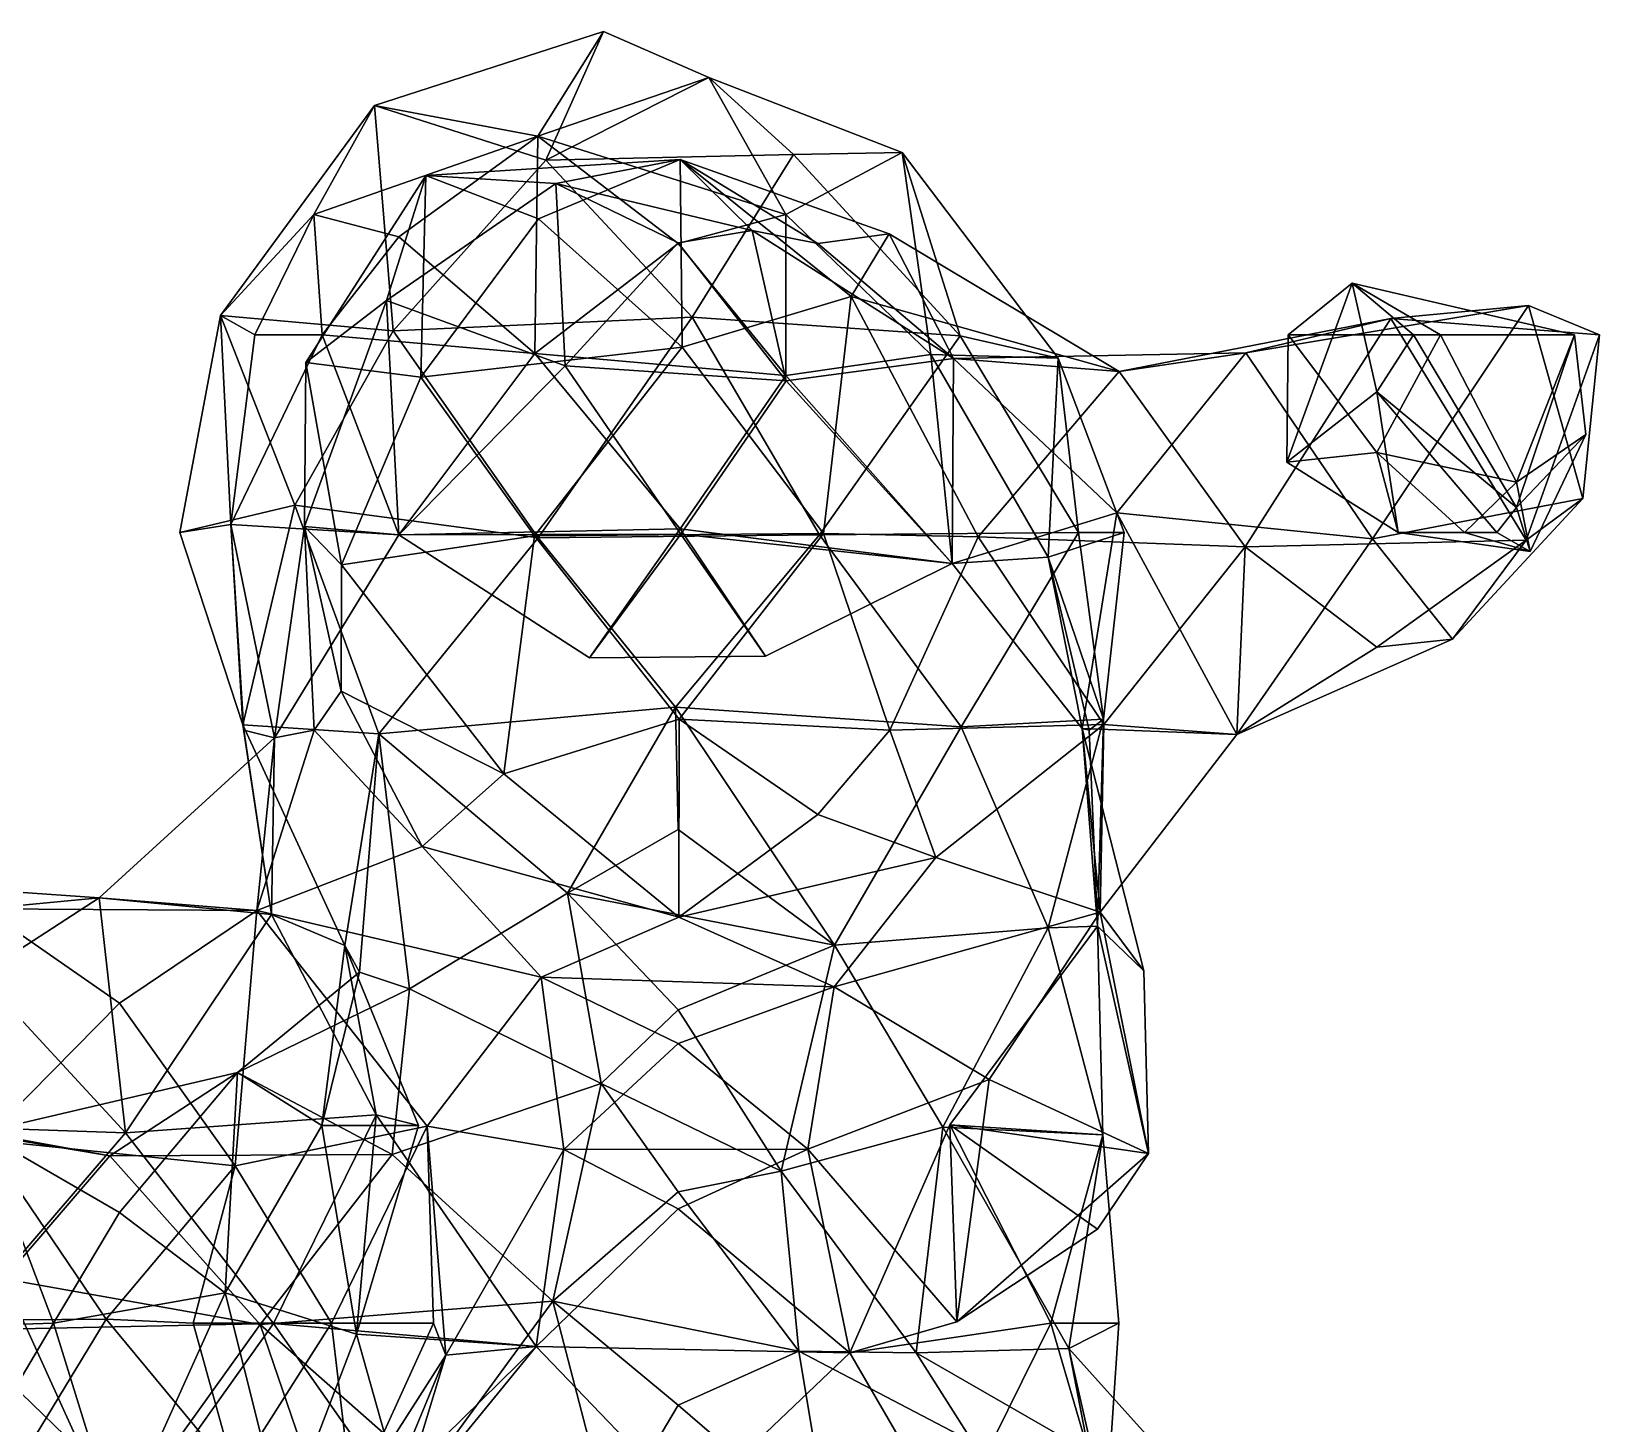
# Model space of a CAD drawing. Extents: x 290034 to 295698, y 4553723 to 4561693.
# Drawn here: x 295468.7 to 295610.2, y 4559040.4 to 4559165.9 of the extents above; entities that cross this region are included whole.
import ezdxf

# ---------------------------------------------------------------- set-up
doc = ezdxf.new("R2010")
doc.units = 0
doc.layers.add('Au_ppm_Pref_-_0_2', color=7, linetype='CONTINUOUS')

msp = doc.modelspace()

# ---------------------------------------------------------------- linework, layer by layer
at = {"layer": 'Au_ppm_Pref_-_0_2'}
for points in [[(295515.15, 4559154.3, 1941.05), (295499.68, 4559159.23, 1936.12), (295520.34, 4559165.9, 1936.22)], [(295520.34, 4559165.9, 1936.22), (295499.68, 4559159.23, 1936.12), (295514.43, 4559156.45, 1930.25)], [(295529.83, 4559161.75, 1935.63), (295520.34, 4559165.9, 1936.22), (295514.43, 4559156.45, 1930.25)], [(295515.15, 4559154.3, 1941.05), (295520.34, 4559165.9, 1936.22), (295529.83, 4559161.75, 1935.63)], [(295529.83, 4559161.75, 1935.63), (295514.43, 4559156.45, 1930.25), (295536.79, 4559149.39, 1931.25)], [(295515.15, 4559154.3, 1941.05), (295529.83, 4559161.75, 1935.63), (295537.46, 4559154.79, 1940.58)], [(295547.28, 4559154.98, 1936.22), (295537.46, 4559154.79, 1940.58), (295529.83, 4559161.75, 1935.63)], [(295547.28, 4559154.98, 1936.22), (295529.83, 4559161.75, 1935.63), (295536.79, 4559149.39, 1931.25)], [(295501.38, 4559138.9, 1942.41), (295485.79, 4559140.3, 1936.08), (295499.68, 4559159.23, 1936.12)], [(295494.22, 4559149.39, 1930.28), (295499.68, 4559159.23, 1936.12), (295485.79, 4559140.3, 1936.08)], [(295514.43, 4559156.45, 1930.25), (295499.68, 4559159.23, 1936.12), (295494.22, 4559149.39, 1930.28)], [(295515.15, 4559154.3, 1941.05), (295501.38, 4559138.9, 1942.41), (295499.68, 4559159.23, 1936.12)], [(295501.88, 4559147.38, 1927.34), (295514.43, 4559156.45, 1930.25), (295494.22, 4559149.39, 1930.28)], [(295514.14, 4559136.86, 1926.6), (295514.43, 4559156.45, 1930.25), (295501.88, 4559147.38, 1927.34)], [(295514.14, 4559136.86, 1926.6), (295527.08, 4559146.77, 1927.54), (295514.43, 4559156.45, 1930.25)], [(295527.08, 4559146.77, 1927.54), (295536.79, 4559149.39, 1931.25), (295514.43, 4559156.45, 1930.25)], [(295515.15, 4559154.3, 1941.05), (295528.33, 4559140.15, 1943.26), (295501.38, 4559138.9, 1942.41)], [(295516.04, 4559152.2, 1917.75), (295504.33, 4559152.91, 1912.46), (295527.26, 4559154.35, 1912.68)], [(295527.26, 4559154.35, 1912.68), (295504.33, 4559152.91, 1912.46), (295514.48, 4559149.01, 1908.98)], [(295527.26, 4559154.35, 1912.68), (295514.48, 4559149.01, 1908.98), (295527.44, 4559137.44, 1908.08)], [(295537.46, 4559154.79, 1940.58), (295528.33, 4559140.15, 1943.26), (295515.15, 4559154.3, 1941.05)], [(295533.73, 4559147.95, 1918.4), (295516.04, 4559152.2, 1917.75), (295527.26, 4559154.35, 1912.68)], [(295539.68, 4559146.79, 1915.21), (295533.73, 4559147.95, 1918.4), (295527.26, 4559154.35, 1912.68)], [(295527.26, 4559154.35, 1912.68), (295546.1, 4559147.64, 1912.46), (295539.68, 4559146.79, 1915.21)], [(295527.26, 4559154.35, 1912.68), (295527.44, 4559137.44, 1908.08), (295542.68, 4559142, 1909.9)], [(295527.26, 4559154.35, 1912.68), (295542.68, 4559142, 1909.9), (295546.1, 4559147.64, 1912.46)], [(295528.33, 4559140.15, 1943.26), (295537.46, 4559154.79, 1940.58), (295552.51, 4559138.45, 1942.15)], [(295547.28, 4559154.98, 1936.22), (295536.79, 4559149.39, 1931.25), (295549.84, 4559136.78, 1930.79)], [(295547.28, 4559154.98, 1936.22), (295552.51, 4559138.45, 1942.15), (295537.46, 4559154.79, 1940.58)], [(295547.28, 4559154.98, 1936.22), (295561.33, 4559136.43, 1936.22), (295552.51, 4559138.45, 1942.15)], [(295547.28, 4559154.98, 1936.22), (295549.84, 4559136.78, 1930.79), (295561.33, 4559136.43, 1936.22)], [(295504.33, 4559152.91, 1912.46), (295500.78, 4559141.64, 1918.33), (295493.49, 4559136.05, 1912.46)], [(295504.33, 4559152.91, 1912.46), (295493.49, 4559136.05, 1912.46), (295503.86, 4559134.74, 1908.73)], [(295516.04, 4559152.2, 1917.75), (295500.78, 4559141.64, 1918.33), (295504.33, 4559152.91, 1912.46)], [(295504.33, 4559152.91, 1912.46), (295503.86, 4559134.74, 1908.73), (295514.48, 4559149.01, 1908.98)], [(295516.04, 4559152.2, 1917.75), (295516.89, 4559135.76, 1922.28), (295500.78, 4559141.64, 1918.33)], [(295516.04, 4559152.2, 1917.75), (295527.08, 4559146.84, 1921.16), (295516.89, 4559135.76, 1922.28)], [(295516.04, 4559152.2, 1917.75), (295533.73, 4559147.95, 1918.4), (295527.08, 4559146.84, 1921.16)], [(295488.91, 4559138.55, 1930.28), (295494.22, 4559149.39, 1930.28), (295485.79, 4559140.3, 1936.08)], [(295494.22, 4559149.39, 1930.28), (295488.91, 4559138.55, 1930.28), (295494.97, 4559138.55, 1927.02)], [(295494.22, 4559149.39, 1930.28), (295494.97, 4559138.55, 1927.02), (295501.88, 4559147.38, 1927.34)], [(295514.48, 4559149.01, 1908.98), (295503.86, 4559134.74, 1908.73), (295527.44, 4559137.44, 1908.08)], [(295536.78, 4559134.87, 1926.94), (295536.79, 4559149.39, 1931.25), (295527.08, 4559146.77, 1927.54)], [(295536.78, 4559134.87, 1926.94), (295549.84, 4559136.78, 1930.79), (295536.79, 4559149.39, 1931.25)], [(295514.14, 4559136.86, 1926.6), (295501.88, 4559147.38, 1927.34), (295494.97, 4559138.55, 1927.02)], [(295533.73, 4559147.95, 1918.4), (295536.81, 4559134.41, 1921.6), (295527.08, 4559146.84, 1921.16)], [(295533.73, 4559147.95, 1918.4), (295551.9, 4559136.4, 1918.04), (295536.81, 4559134.41, 1921.6)], [(295551.9, 4559136.4, 1918.04), (295533.73, 4559147.95, 1918.4), (295539.68, 4559146.79, 1915.21)], [(295546.1, 4559147.64, 1912.46), (295551.9, 4559136.4, 1918.04), (295539.68, 4559146.79, 1915.21)], [(295566.83, 4559135.23, 1912.85), (295546.1, 4559147.64, 1912.46), (295542.68, 4559142, 1909.9)], [(295546.1, 4559147.64, 1912.46), (295566.83, 4559135.23, 1912.85), (295551.9, 4559136.4, 1918.04)], [(295536.78, 4559134.87, 1926.94), (295527.08, 4559146.77, 1927.54), (295514.14, 4559136.86, 1926.6)], [(295536.81, 4559134.41, 1921.6), (295516.89, 4559135.76, 1922.28), (295527.08, 4559146.84, 1921.16)], [(295587.86, 4559143.19, 1948.29), (295581.96, 4559127.08, 1948.1), (295582.09, 4559138.55, 1944.34)], [(295581.96, 4559127.08, 1948.1), (295587.86, 4559143.19, 1948.29), (295590.08, 4559133.4, 1949.82)], [(295587.86, 4559143.19, 1948.29), (295582.09, 4559138.55, 1944.34), (295595.81, 4559138.55, 1945.4)], [(295593.38, 4559138.55, 1949.66), (295590.08, 4559133.4, 1949.82), (295587.86, 4559143.19, 1948.29)], [(295593.38, 4559138.55, 1949.66), (295587.86, 4559143.19, 1948.29), (295607.89, 4559138.55, 1948.1)], [(295607.89, 4559138.55, 1948.1), (295587.86, 4559143.19, 1948.29), (295595.81, 4559138.55, 1945.4)], [(295501.89, 4559120.52, 1924.39), (295493.39, 4559121.26, 1918.07), (295500.78, 4559141.64, 1918.33)], [(295493.49, 4559136.05, 1912.46), (295500.78, 4559141.64, 1918.33), (295493.39, 4559121.26, 1918.07)], [(295500.78, 4559141.64, 1918.33), (295516.89, 4559135.76, 1922.28), (295501.89, 4559120.52, 1924.39)], [(295540.18, 4559120.62, 1907.92), (295542.68, 4559142, 1909.9), (295527.44, 4559137.44, 1908.08)], [(295540.18, 4559120.62, 1907.92), (295554.13, 4559120.33, 1909.76), (295542.68, 4559142, 1909.9)], [(295566.83, 4559135.23, 1912.85), (295542.68, 4559142, 1909.9), (295554.13, 4559120.33, 1909.76)], [(295492.49, 4559123.19, 1941.08), (295482.13, 4559120.74, 1936.22), (295485.79, 4559140.3, 1936.08)], [(295482.13, 4559120.74, 1936.22), (295486.73, 4559121.44, 1930.15), (295485.79, 4559140.3, 1936.08)], [(295485.79, 4559140.3, 1936.08), (295501.38, 4559138.9, 1942.41), (295492.49, 4559123.19, 1941.08)], [(295488.91, 4559138.55, 1930.28), (295485.79, 4559140.3, 1936.08), (295486.73, 4559121.44, 1930.15)], [(295528.33, 4559140.15, 1943.26), (295514.45, 4559120.24, 1944.34), (295501.38, 4559138.9, 1942.41)], [(295528.33, 4559140.15, 1943.26), (295539.83, 4559120.51, 1944.27), (295514.45, 4559120.24, 1944.34)], [(295528.33, 4559140.15, 1943.26), (295552.51, 4559138.45, 1942.15), (295539.83, 4559120.51, 1944.27)], [(295566.83, 4559135.23, 1912.85), (295578.21, 4559119.44, 1911.84), (295591.34, 4559140.03, 1912.28)], [(295566.83, 4559135.23, 1912.85), (295591.34, 4559140.03, 1912.28), (295578.27, 4559136.91, 1917.92)], [(295578.21, 4559119.44, 1911.84), (295603.55, 4559120.04, 1912.62), (295591.34, 4559140.03, 1912.28)], [(295578.27, 4559136.91, 1917.92), (295603.74, 4559141.19, 1918.82), (295589.67, 4559120.14, 1920.24)], [(295591.34, 4559140.03, 1912.28), (295603.74, 4559141.19, 1918.82), (295578.27, 4559136.91, 1917.92)], [(295589.67, 4559120.14, 1920.24), (295603.74, 4559141.19, 1918.82), (295608.64, 4559123.78, 1918.4)], [(295610.16, 4559138.55, 1914.87), (295603.74, 4559141.19, 1918.82), (295591.34, 4559140.03, 1912.28)], [(295603.55, 4559120.04, 1912.62), (295610.16, 4559138.55, 1914.87), (295591.34, 4559140.03, 1912.28)], [(295610.16, 4559138.55, 1914.87), (295608.64, 4559123.78, 1918.4), (295603.74, 4559141.19, 1918.82)], [(295514.45, 4559120.24, 1944.34), (295492.49, 4559123.19, 1941.08), (295501.38, 4559138.9, 1942.41)], [(295501.89, 4559120.52, 1924.39), (295494.97, 4559138.55, 1927.02), (295486.73, 4559121.44, 1930.15)], [(295494.97, 4559138.55, 1927.02), (295488.91, 4559138.55, 1930.28), (295486.73, 4559121.44, 1930.15)], [(295501.89, 4559120.52, 1924.39), (295514.14, 4559136.86, 1926.6), (295494.97, 4559138.55, 1927.02)], [(295527.44, 4559137.44, 1908.08), (295503.86, 4559134.74, 1908.73), (295514.11, 4559120.43, 1907.57)], [(295540.18, 4559120.62, 1907.92), (295527.44, 4559137.44, 1908.08), (295514.11, 4559120.43, 1907.57)], [(295563.17, 4559120.74, 1941.99), (295539.83, 4559120.51, 1944.27), (295552.51, 4559138.45, 1942.15)], [(295563.17, 4559120.74, 1941.99), (295552.51, 4559138.45, 1942.15), (295561.33, 4559136.43, 1936.22)], [(295581.96, 4559127.08, 1948.1), (295590.08, 4559127.95, 1944.56), (295582.09, 4559138.55, 1944.34)], [(295595.81, 4559138.55, 1945.4), (295582.09, 4559138.55, 1944.34), (295590.08, 4559127.95, 1944.56)], [(295602.68, 4559122.99, 1948.85), (295590.08, 4559133.4, 1949.82), (295593.38, 4559138.55, 1949.66)], [(295590.08, 4559127.95, 1944.56), (295602.68, 4559125.25, 1946.59), (295595.81, 4559138.55, 1945.4)], [(295602.68, 4559122.99, 1948.85), (295593.38, 4559138.55, 1949.66), (295607.89, 4559138.55, 1948.1)], [(295607.89, 4559138.55, 1948.1), (295595.81, 4559138.55, 1945.4), (295602.68, 4559125.25, 1946.59)], [(295602.68, 4559122.99, 1948.85), (295607.89, 4559138.55, 1948.1), (295608.91, 4559129.55, 1948.1)], [(295607.89, 4559138.55, 1948.1), (295602.68, 4559125.25, 1946.59), (295608.91, 4559129.55, 1948.1)], [(295610.16, 4559138.55, 1914.87), (295603.55, 4559120.04, 1912.62), (295608.64, 4559123.78, 1918.4)], [(295493.39, 4559121.26, 1918.07), (295496.72, 4559117.81, 1910.64), (295493.49, 4559136.05, 1912.46)], [(295493.49, 4559136.05, 1912.46), (295496.72, 4559117.81, 1910.64), (295503.86, 4559134.74, 1908.73)], [(295527.26, 4559121.06, 1926.29), (295514.14, 4559136.86, 1926.6), (295501.89, 4559120.52, 1924.39)], [(295527.26, 4559121.06, 1926.29), (295536.78, 4559134.87, 1926.94), (295514.14, 4559136.86, 1926.6)], [(295551.77, 4559117.94, 1923.83), (295549.84, 4559136.78, 1930.79), (295536.78, 4559134.87, 1926.94)], [(295551.9, 4559136.4, 1918.04), (295551.77, 4559117.94, 1923.83), (295536.81, 4559134.41, 1921.6)], [(295561.33, 4559136.43, 1936.22), (295549.84, 4559136.78, 1930.79), (295560.43, 4559118.51, 1930.76)], [(295551.77, 4559117.94, 1923.83), (295560.43, 4559118.51, 1930.76), (295549.84, 4559136.78, 1930.79)], [(295551.77, 4559117.94, 1923.83), (295551.9, 4559136.4, 1918.04), (295566.64, 4559122.49, 1919.81)], [(295551.9, 4559136.4, 1918.04), (295578.27, 4559136.91, 1917.92), (295566.64, 4559122.49, 1919.81)], [(295551.9, 4559136.4, 1918.04), (295566.83, 4559135.23, 1912.85), (295578.27, 4559136.91, 1917.92)], [(295567.28, 4559120.74, 1936.22), (295561.33, 4559136.43, 1936.22), (295560.43, 4559118.51, 1930.76)], [(295563.17, 4559120.74, 1941.99), (295561.33, 4559136.43, 1936.22), (295567.28, 4559120.74, 1936.22)], [(295589.67, 4559120.14, 1920.24), (295566.64, 4559122.49, 1919.81), (295578.27, 4559136.91, 1917.92)], [(295503.86, 4559134.74, 1908.73), (295496.72, 4559117.81, 1910.64), (295514.11, 4559120.43, 1907.57)], [(295527.32, 4559120.58, 1922.13), (295501.89, 4559120.52, 1924.39), (295516.89, 4559135.76, 1922.28)], [(295527.32, 4559120.58, 1922.13), (295516.89, 4559135.76, 1922.28), (295536.81, 4559134.41, 1921.6)], [(295527.26, 4559121.06, 1926.29), (295551.77, 4559117.94, 1923.83), (295536.78, 4559134.87, 1926.94)], [(295527.32, 4559120.58, 1922.13), (295536.81, 4559134.41, 1921.6), (295551.77, 4559117.94, 1923.83)], [(295566.83, 4559135.23, 1912.85), (295554.13, 4559120.33, 1909.76), (295578.21, 4559119.44, 1911.84)], [(295590.08, 4559133.4, 1949.82), (295592, 4559120.74, 1948.1), (295581.96, 4559127.08, 1948.1)], [(295602.68, 4559122.99, 1948.85), (295600.89, 4559120.74, 1948.94), (295590.08, 4559133.4, 1949.82)], [(295590.08, 4559133.4, 1949.82), (295600.89, 4559120.74, 1948.94), (295592, 4559120.74, 1948.1)], [(295602.68, 4559122.99, 1948.85), (295608.91, 4559129.55, 1948.1), (295603.89, 4559119.01, 1947.98)], [(295608.91, 4559129.55, 1948.1), (295602.68, 4559125.25, 1946.59), (295603.89, 4559119.01, 1947.98)], [(295590.08, 4559127.95, 1944.56), (295581.96, 4559127.08, 1948.1), (295592, 4559120.74, 1948.1)], [(295590.08, 4559127.95, 1944.56), (295592, 4559120.74, 1948.1), (295597.97, 4559120.74, 1945.88)], [(295590.08, 4559127.95, 1944.56), (295597.97, 4559120.74, 1945.88), (295602.68, 4559125.25, 1946.59)], [(295602.68, 4559125.25, 1946.59), (295597.97, 4559120.74, 1945.88), (295603.89, 4559119.01, 1947.98)], [(295492.49, 4559123.19, 1941.08), (295487.82, 4559103.4, 1936.67), (295482.13, 4559120.74, 1936.22)], [(295500.07, 4559102.58, 1942.89), (295487.82, 4559103.4, 1936.67), (295492.49, 4559123.19, 1941.08)], [(295492.49, 4559123.19, 1941.08), (295514.45, 4559120.24, 1944.34), (295500.07, 4559102.58, 1942.89)], [(295608.64, 4559123.78, 1918.4), (295596.89, 4559111.1, 1918.4), (295589.67, 4559120.14, 1920.24)], [(295608.64, 4559123.78, 1918.4), (295603.55, 4559120.04, 1912.62), (295596.89, 4559111.1, 1918.4)], [(295551.77, 4559117.94, 1923.83), (295566.64, 4559122.49, 1919.81), (295563.51, 4559103.06, 1924.13)], [(295563.51, 4559103.06, 1924.13), (295566.64, 4559122.49, 1919.81), (295577.46, 4559102.51, 1918.77)], [(295566.64, 4559122.49, 1919.81), (295589.67, 4559120.14, 1920.24), (295577.46, 4559102.51, 1918.77)], [(295602.68, 4559122.99, 1948.85), (295603.89, 4559119.01, 1947.98), (295600.89, 4559120.74, 1948.94)], [(295482.13, 4559120.74, 1936.22), (295487.82, 4559103.4, 1936.67), (295486.73, 4559121.44, 1930.15)], [(295501.89, 4559120.52, 1924.39), (295486.73, 4559121.44, 1930.15), (295490.67, 4559102.21, 1924.33)], [(295490.67, 4559102.21, 1924.33), (295486.73, 4559121.44, 1930.15), (295487.9, 4559102.92, 1930.28)], [(295487.9, 4559102.92, 1930.28), (295486.73, 4559121.44, 1930.15), (295487.82, 4559103.4, 1936.67)], [(295501.89, 4559120.52, 1924.39), (295490.67, 4559102.21, 1924.33), (295493.39, 4559121.26, 1918.07)], [(295490.67, 4559102.21, 1924.33), (295494.26, 4559102.92, 1917.04), (295493.39, 4559121.26, 1918.07)], [(295493.39, 4559121.26, 1918.07), (295494.26, 4559102.92, 1917.04), (295496.67, 4559106.43, 1912.46)], [(295493.39, 4559121.26, 1918.07), (295496.67, 4559106.43, 1912.46), (295496.72, 4559117.81, 1910.64)], [(295514.11, 4559120.43, 1907.57), (295496.72, 4559117.81, 1910.64), (295511.34, 4559098.96, 1909.66)], [(295514.45, 4559120.24, 1944.34), (295526.84, 4559104.99, 1944.46), (295500.07, 4559102.58, 1942.89)], [(295519.09, 4559109.43, 1924.34), (295527.26, 4559121.06, 1926.29), (295501.89, 4559120.52, 1924.39)], [(295527.32, 4559120.58, 1922.13), (295519.09, 4559109.43, 1924.34), (295501.89, 4559120.52, 1924.39)], [(295514.11, 4559120.43, 1907.57), (295511.34, 4559098.96, 1909.66), (295527.15, 4559103.9, 1908.15)], [(295540.18, 4559120.62, 1907.92), (295514.11, 4559120.43, 1907.57), (295527.15, 4559103.9, 1908.15)], [(295539.83, 4559120.51, 1944.27), (295526.84, 4559104.99, 1944.46), (295514.45, 4559120.24, 1944.34)], [(295534.96, 4559109.59, 1924.34), (295527.26, 4559121.06, 1926.29), (295519.09, 4559109.43, 1924.34)], [(295519.09, 4559109.43, 1924.34), (295527.32, 4559120.58, 1922.13), (295534.96, 4559109.59, 1924.34)], [(295526.84, 4559104.99, 1944.46), (295539.83, 4559120.51, 1944.27), (295552.59, 4559103.21, 1942.19)], [(295540.18, 4559120.62, 1907.92), (295527.15, 4559103.9, 1908.15), (295546.15, 4559102.92, 1909.42)], [(295527.26, 4559121.06, 1926.29), (295534.96, 4559109.59, 1924.34), (295551.77, 4559117.94, 1923.83)], [(295534.96, 4559109.59, 1924.34), (295527.32, 4559120.58, 1922.13), (295551.77, 4559117.94, 1923.83)], [(295539.83, 4559120.51, 1944.27), (295563.17, 4559120.74, 1941.99), (295552.59, 4559103.21, 1942.19)], [(295540.18, 4559120.62, 1907.92), (295546.15, 4559102.92, 1909.42), (295554.13, 4559120.33, 1909.76)], [(295565.45, 4559103.43, 1912.84), (295554.13, 4559120.33, 1909.76), (295546.15, 4559102.92, 1909.42)], [(295552.59, 4559103.21, 1942.19), (295563.17, 4559120.74, 1941.99), (295565.42, 4559103.9, 1936.48)], [(295578.21, 4559119.44, 1911.84), (295554.13, 4559120.33, 1909.76), (295565.45, 4559103.43, 1912.84)], [(295567.28, 4559120.74, 1936.22), (295560.43, 4559118.51, 1930.76), (295565.42, 4559103.9, 1936.48)], [(295563.17, 4559120.74, 1941.99), (295567.28, 4559120.74, 1936.22), (295565.42, 4559103.9, 1936.48)], [(295603.89, 4559119.01, 1947.98), (295592, 4559120.74, 1948.1), (295600.89, 4559120.74, 1948.94)], [(295592, 4559120.74, 1948.1), (295603.89, 4559119.01, 1947.98), (295597.97, 4559120.74, 1945.88)], [(295565.45, 4559103.43, 1912.84), (295577.46, 4559102.51, 1918.77), (295578.21, 4559119.44, 1911.84)], [(295596.89, 4559111.1, 1918.4), (295577.46, 4559102.51, 1918.77), (295589.67, 4559120.14, 1920.24)], [(295578.21, 4559119.44, 1911.84), (295577.46, 4559102.51, 1918.77), (295590.08, 4559110.39, 1914.95)], [(295578.21, 4559119.44, 1911.84), (295590.08, 4559110.39, 1914.95), (295603.55, 4559120.04, 1912.62)], [(295590.08, 4559110.39, 1914.95), (295596.89, 4559111.1, 1918.4), (295603.55, 4559120.04, 1912.62)], [(295511.34, 4559098.96, 1909.66), (295496.72, 4559117.81, 1910.64), (295496.67, 4559106.43, 1912.46)], [(295551.77, 4559117.94, 1923.83), (295563.51, 4559103.06, 1924.13), (295560.43, 4559118.51, 1930.76)], [(295564.13, 4559102.92, 1930.28), (295565.42, 4559103.9, 1936.48), (295560.43, 4559118.51, 1930.76)], [(295563.51, 4559103.06, 1924.13), (295564.13, 4559102.92, 1930.28), (295560.43, 4559118.51, 1930.76)], [(295590.08, 4559110.39, 1914.95), (295577.46, 4559102.51, 1918.77), (295596.89, 4559111.1, 1918.4)], [(295496.67, 4559106.43, 1912.46), (295494.26, 4559102.92, 1917.04), (295504, 4559092.43, 1913.91)], [(295511.34, 4559098.96, 1909.66), (295496.67, 4559106.43, 1912.46), (295504, 4559092.43, 1913.91)], [(295526.84, 4559104.99, 1944.46), (295517.08, 4559088.2, 1944.42), (295500.07, 4559102.58, 1942.89)], [(295526.84, 4559104.99, 1944.46), (295527.08, 4559093.95, 1945.15), (295517.08, 4559088.2, 1944.42)], [(295527.08, 4559093.95, 1945.15), (295526.84, 4559104.99, 1944.46), (295541.17, 4559083.53, 1942.7)], [(295526.84, 4559104.99, 1944.46), (295552.59, 4559103.21, 1942.19), (295541.17, 4559083.53, 1942.7)], [(295500.07, 4559102.58, 1942.89), (295497.01, 4559083.5, 1937.1), (295487.82, 4559103.4, 1936.67)], [(295490.41, 4559086.29, 1930.48), (295487.9, 4559102.92, 1930.28), (295487.82, 4559103.4, 1936.67)], [(295490.41, 4559086.29, 1930.48), (295487.82, 4559103.4, 1936.67), (295497.01, 4559083.5, 1937.1)], [(295527.15, 4559103.9, 1908.15), (295511.34, 4559098.96, 1909.66), (295527.12, 4559086.04, 1913.05)], [(295527.12, 4559086.04, 1913.05), (295539.68, 4559095.3, 1909.92), (295527.15, 4559103.9, 1908.15)], [(295546.15, 4559102.92, 1909.42), (295527.15, 4559103.9, 1908.15), (295539.68, 4559095.3, 1909.92)], [(295546.15, 4559102.92, 1909.42), (295550.32, 4559091.43, 1913.65), (295565.45, 4559103.43, 1912.84)], [(295565.12, 4559086.51, 1918.57), (295565.45, 4559103.43, 1912.84), (295550.32, 4559091.43, 1913.65)], [(295552.59, 4559103.21, 1942.19), (295565.42, 4559103.9, 1936.48), (295560.44, 4559085.1, 1937.44)], [(295560.44, 4559085.1, 1937.44), (295565.42, 4559103.9, 1936.48), (295564.89, 4559085.25, 1930.15)], [(295564.89, 4559085.25, 1930.15), (295565.42, 4559103.9, 1936.48), (295564.13, 4559102.92, 1930.28)], [(295565.45, 4559103.43, 1912.84), (295565.12, 4559086.51, 1918.57), (295577.46, 4559102.51, 1918.77)], [(295490.41, 4559086.29, 1930.48), (295474.86, 4559087.78, 1925.4), (295490.67, 4559102.21, 1924.33)], [(295490.67, 4559102.21, 1924.33), (295474.86, 4559087.78, 1925.4), (295489.07, 4559086.66, 1916.9)], [(295490.41, 4559086.29, 1930.48), (295490.67, 4559102.21, 1924.33), (295487.9, 4559102.92, 1930.28)], [(295490.67, 4559102.21, 1924.33), (295489.07, 4559086.66, 1916.9), (295494.26, 4559102.92, 1917.04)], [(295504, 4559092.43, 1913.91), (295494.26, 4559102.92, 1917.04), (295489.07, 4559086.66, 1916.9)], [(295500.07, 4559102.58, 1942.89), (295498.34, 4559081.08, 1942.16), (295497.01, 4559083.5, 1937.1)], [(295498.34, 4559081.08, 1942.16), (295500.07, 4559102.58, 1942.89), (295502.85, 4559079.59, 1946.88)], [(295502.85, 4559079.59, 1946.88), (295500.07, 4559102.58, 1942.89), (295517.08, 4559088.2, 1944.42)], [(295546.15, 4559102.92, 1909.42), (295539.68, 4559095.3, 1909.92), (295550.32, 4559091.43, 1913.65)], [(295541.17, 4559083.53, 1942.7), (295552.59, 4559103.21, 1942.19), (295560.44, 4559085.1, 1937.44)], [(295563.51, 4559103.06, 1924.13), (295564.89, 4559085.25, 1930.15), (295564.13, 4559102.92, 1930.28)], [(295569.05, 4559081.22, 1924.34), (295564.89, 4559085.25, 1930.15), (295563.51, 4559103.06, 1924.13)], [(295565.12, 4559086.51, 1918.57), (295563.51, 4559103.06, 1924.13), (295577.46, 4559102.51, 1918.77)], [(295563.51, 4559103.06, 1924.13), (295565.12, 4559086.51, 1918.57), (295569.05, 4559081.22, 1924.34)], [(295504, 4559092.43, 1913.91), (295527.12, 4559086.04, 1913.05), (295511.34, 4559098.96, 1909.66)], [(295527.12, 4559086.04, 1913.05), (295550.32, 4559091.43, 1913.65), (295539.68, 4559095.3, 1909.92)], [(295527.08, 4559093.95, 1945.15), (295541.17, 4559083.53, 1942.7), (295517.08, 4559088.2, 1944.42)], [(295504, 4559092.43, 1913.91), (295489.07, 4559086.66, 1916.9), (295514.71, 4559080.65, 1917.03)], [(295527.12, 4559086.04, 1913.05), (295504, 4559092.43, 1913.91), (295514.71, 4559080.65, 1917.03)], [(295541.13, 4559079.76, 1917.32), (295550.32, 4559091.43, 1913.65), (295527.12, 4559086.04, 1913.05)], [(295565.12, 4559086.51, 1918.57), (295550.32, 4559091.43, 1913.65), (295541.13, 4559079.76, 1917.32)], [(295451.66, 4559089.4, 1925.19), (295464.44, 4559086.81, 1917.93), (295474.86, 4559087.78, 1925.4)], [(295464.09, 4559080.83, 1928.86), (295451.66, 4559089.4, 1925.19), (295474.86, 4559087.78, 1925.4)], [(295477.22, 4559066.62, 1929.15), (295464.09, 4559080.83, 1928.86), (295474.86, 4559087.78, 1925.4)], [(295489.07, 4559086.66, 1916.9), (295474.86, 4559087.78, 1925.4), (295464.44, 4559086.81, 1917.93)], [(295477.22, 4559066.62, 1929.15), (295474.86, 4559087.78, 1925.4), (295490.41, 4559086.29, 1930.48)], [(295502.85, 4559079.59, 1946.88), (295517.08, 4559088.2, 1944.42), (295520.14, 4559071.04, 1949.27)], [(295517.08, 4559088.2, 1944.42), (295527.08, 4559077.69, 1945.63), (295520.14, 4559071.04, 1949.27)], [(295517.08, 4559088.2, 1944.42), (295541.17, 4559083.53, 1942.7), (295527.08, 4559077.69, 1945.63)], [(295464.53, 4559065.98, 1914.17), (295476.68, 4559078.28, 1914.74), (295464.44, 4559086.81, 1917.93)], [(295476.68, 4559078.28, 1914.74), (295489.07, 4559086.66, 1916.9), (295464.44, 4559086.81, 1917.93)], [(295476.68, 4559078.28, 1914.74), (295487.11, 4559063.64, 1914.7), (295489.07, 4559086.66, 1916.9)], [(295477.22, 4559066.62, 1929.15), (295490.41, 4559086.29, 1930.48), (295499.85, 4559068.24, 1930.36)], [(295504.44, 4559067.22, 1917.34), (295489.07, 4559086.66, 1916.9), (295487.11, 4559063.64, 1914.7)], [(295514.71, 4559080.65, 1917.03), (295489.07, 4559086.66, 1916.9), (295504.44, 4559067.22, 1917.34)], [(295497.01, 4559083.5, 1937.1), (295499.85, 4559068.24, 1930.36), (295490.41, 4559086.29, 1930.48)], [(295541.13, 4559079.76, 1917.32), (295555.11, 4559071.42, 1921.11), (295565.12, 4559086.51, 1918.57)], [(295555.11, 4559071.42, 1921.11), (295569.47, 4559064.74, 1923.99), (295565.12, 4559086.51, 1918.57)], [(295565.12, 4559086.51, 1918.57), (295569.47, 4559064.74, 1923.99), (295569.05, 4559081.22, 1924.34)], [(295527.12, 4559086.04, 1913.05), (295514.71, 4559080.65, 1917.03), (295541.13, 4559079.76, 1917.32)], [(295550.94, 4559067.13, 1941.54), (295541.17, 4559083.53, 1942.7), (295560.44, 4559085.1, 1937.44)], [(295550.94, 4559067.13, 1941.54), (295560.44, 4559085.1, 1937.44), (295565.35, 4559066.44, 1936.6)], [(295551.56, 4559067.32, 1930.38), (295565.35, 4559066.44, 1936.6), (295564.89, 4559085.25, 1930.15)], [(295551.56, 4559067.32, 1930.38), (295564.89, 4559085.25, 1930.15), (295569.47, 4559064.74, 1923.99)], [(295560.44, 4559085.1, 1937.44), (295564.89, 4559085.25, 1930.15), (295565.35, 4559066.44, 1936.6)], [(295569.47, 4559064.74, 1923.99), (295564.89, 4559085.25, 1930.15), (295569.05, 4559081.22, 1924.34)], [(295497.01, 4559083.5, 1937.1), (295494.94, 4559067.28, 1941.1), (295503.66, 4559067.28, 1936.22)], [(295494.94, 4559067.28, 1941.1), (295497.01, 4559083.5, 1937.1), (295498.34, 4559081.08, 1942.16)], [(295503.66, 4559067.28, 1936.22), (295499.85, 4559068.24, 1930.36), (295497.01, 4559083.5, 1937.1)], [(295527.08, 4559077.69, 1945.63), (295541.17, 4559083.53, 1942.7), (295536.37, 4559063.14, 1946.46)], [(295550.94, 4559067.13, 1941.54), (295536.37, 4559063.14, 1946.46), (295541.17, 4559083.53, 1942.7)], [(295477.22, 4559066.62, 1929.15), (295451.1, 4559067.51, 1929.63), (295464.09, 4559080.83, 1928.86)], [(295502.85, 4559079.59, 1946.88), (295487.33, 4559072.03, 1947.42), (295498.34, 4559081.08, 1942.16)], [(295494.94, 4559067.28, 1941.1), (295498.34, 4559081.08, 1942.16), (295487.33, 4559072.03, 1947.42)], [(295504.44, 4559067.22, 1917.34), (295516.76, 4559065.09, 1923.34), (295514.71, 4559080.65, 1917.03)], [(295541.13, 4559079.76, 1917.32), (295514.71, 4559080.65, 1917.03), (295527.08, 4559074.65, 1920.86)], [(295514.71, 4559080.65, 1917.03), (295516.76, 4559065.09, 1923.34), (295527.08, 4559074.65, 1920.86)], [(295502.85, 4559079.59, 1946.88), (295501.28, 4559064.64, 1953.05), (295487.33, 4559072.03, 1947.42)], [(295502.85, 4559079.59, 1946.88), (295520.14, 4559071.04, 1949.27), (295501.28, 4559064.64, 1953.05)], [(295541.13, 4559079.76, 1917.32), (295527.08, 4559074.65, 1920.86), (295538.77, 4559065.13, 1922.75)], [(295541.13, 4559079.76, 1917.32), (295538.77, 4559065.13, 1922.75), (295555.11, 4559071.42, 1921.11)], [(295476.68, 4559078.28, 1914.74), (295464.53, 4559065.98, 1914.17), (295487.11, 4559063.64, 1914.7)], [(295527.08, 4559077.69, 1945.63), (295536.37, 4559063.14, 1946.46), (295520.14, 4559071.04, 1949.27)], [(295538.77, 4559065.13, 1922.75), (295527.08, 4559074.65, 1920.86), (295516.76, 4559065.09, 1923.34)], [(295476.68, 4559059.43, 1944.78), (295487.33, 4559072.03, 1947.42), (295464.21, 4559066.63, 1948.32)], [(295464.21, 4559066.63, 1948.32), (295487.33, 4559072.03, 1947.42), (295475.82, 4559064.54, 1953.34)], [(295501.28, 4559064.64, 1953.05), (295475.82, 4559064.54, 1953.34), (295487.33, 4559072.03, 1947.42)], [(295486.23, 4559052.19, 1941.46), (295487.33, 4559072.03, 1947.42), (295476.68, 4559059.43, 1944.78)], [(295486.23, 4559052.19, 1941.46), (295494.94, 4559067.28, 1941.1), (295487.33, 4559072.03, 1947.42)], [(295501.28, 4559064.64, 1953.05), (295520.14, 4559071.04, 1949.27), (295515.78, 4559051.42, 1955.69)], [(295520.14, 4559071.04, 1949.27), (295527.08, 4559061.28, 1952.04), (295515.78, 4559051.42, 1955.69)], [(295527.08, 4559061.28, 1952.04), (295520.14, 4559071.04, 1949.27), (295536.37, 4559063.14, 1946.46)], [(295555.11, 4559071.42, 1921.11), (295538.77, 4559065.13, 1922.75), (295552.2, 4559049.58, 1924.37)], [(295555.11, 4559071.42, 1921.11), (295552.2, 4559049.58, 1924.37), (295569.47, 4559064.74, 1923.99)], [(295464.21, 4559066.63, 1948.32), (295475.82, 4559064.54, 1953.34), (295452.73, 4559068.42, 1954.83)], [(295475.82, 4559064.54, 1953.34), (295466.29, 4559053.45, 1956.41), (295452.73, 4559068.42, 1954.83)], [(295490.58, 4559049.43, 1928.74), (295477.22, 4559066.62, 1929.15), (295499.85, 4559068.24, 1930.36)], [(295514.28, 4559047.34, 1930.14), (295490.58, 4559049.43, 1928.74), (295499.85, 4559068.24, 1930.36)], [(295499.85, 4559068.24, 1930.36), (295498.06, 4559048.45, 1935.68), (295514.28, 4559047.34, 1930.14)], [(295498.06, 4559048.45, 1935.68), (295499.85, 4559068.24, 1930.36), (295503.66, 4559067.28, 1936.22)], [(295461.92, 4559048.83, 1929.55), (295451.1, 4559067.51, 1929.63), (295477.22, 4559066.62, 1929.15)], [(295451.23, 4559048.81, 1946.16), (295470.75, 4559049.46, 1945.3), (295464.21, 4559066.63, 1948.32)], [(295490.58, 4559049.43, 1928.74), (295461.92, 4559048.83, 1929.55), (295477.22, 4559066.62, 1929.15)], [(295476.68, 4559059.43, 1944.78), (295464.21, 4559066.63, 1948.32), (295470.75, 4559049.46, 1945.3)], [(295486.23, 4559052.19, 1941.46), (295498.06, 4559048.45, 1935.68), (295494.94, 4559067.28, 1941.1)], [(295495.8, 4559049.46, 1915.33), (295504.44, 4559067.22, 1917.34), (295487.11, 4559063.64, 1914.7)], [(295498.06, 4559048.45, 1935.68), (295503.66, 4559067.28, 1936.22), (295494.94, 4559067.28, 1941.1)], [(295505.02, 4559049.46, 1918.4), (295504.44, 4559067.22, 1917.34), (295495.8, 4559049.46, 1915.33)], [(295506.12, 4559046.55, 1923.22), (295516.76, 4559065.09, 1923.34), (295504.44, 4559067.22, 1917.34)], [(295506.12, 4559046.55, 1923.22), (295504.44, 4559067.22, 1917.34), (295505.02, 4559049.46, 1918.4)], [(295550.94, 4559067.13, 1941.54), (295548.52, 4559046.78, 1947.08), (295536.37, 4559063.14, 1946.46)], [(295551.56, 4559067.32, 1930.38), (295542.56, 4559046.76, 1929.74), (295560.67, 4559049.46, 1932.27)], [(295551.56, 4559067.32, 1930.38), (295552.2, 4559049.58, 1924.37), (295542.56, 4559046.76, 1929.74)], [(295550.94, 4559067.13, 1941.54), (295562.3, 4559047.15, 1942.25), (295548.52, 4559046.78, 1947.08)], [(295550.94, 4559067.13, 1941.54), (295565.35, 4559066.44, 1936.6), (295562.3, 4559047.15, 1942.25)], [(295551.56, 4559067.32, 1930.38), (295560.67, 4559049.46, 1932.27), (295565.35, 4559066.44, 1936.6)], [(295551.56, 4559067.32, 1930.38), (295564.88, 4559057.93, 1927.46), (295552.2, 4559049.58, 1924.37)], [(295551.56, 4559067.32, 1930.38), (295569.47, 4559064.74, 1923.99), (295564.88, 4559057.93, 1927.46)], [(295475.48, 4559049.82, 1914.74), (295464.53, 4559065.98, 1914.17), (295451.54, 4559049.64, 1913.08)], [(295475.48, 4559049.82, 1914.74), (295487.11, 4559063.64, 1914.7), (295464.53, 4559065.98, 1914.17)], [(295506.12, 4559046.55, 1923.22), (295514.28, 4559047.34, 1930.14), (295516.76, 4559065.09, 1923.34)], [(295514.28, 4559047.34, 1930.14), (295527.08, 4559059.76, 1927.77), (295516.76, 4559065.09, 1923.34)], [(295527.08, 4559059.76, 1927.77), (295538.77, 4559065.13, 1922.75), (295516.76, 4559065.09, 1923.34)], [(295527.08, 4559059.76, 1927.77), (295542.56, 4559046.76, 1929.74), (295538.77, 4559065.13, 1922.75)], [(295538.77, 4559065.13, 1922.75), (295542.56, 4559046.76, 1929.74), (295552.2, 4559049.58, 1924.37)], [(295560.67, 4559049.46, 1932.27), (295566.82, 4559049.46, 1936.22), (295565.35, 4559066.44, 1936.6)], [(295566.82, 4559049.46, 1936.22), (295562.3, 4559047.15, 1942.25), (295565.35, 4559066.44, 1936.6)], [(295489.38, 4559049.34, 1955.43), (295466.29, 4559053.45, 1956.41), (295475.82, 4559064.54, 1953.34)], [(295501.28, 4559064.64, 1953.05), (295489.38, 4559049.34, 1955.43), (295475.82, 4559064.54, 1953.34)], [(295501.28, 4559064.64, 1953.05), (295515.78, 4559051.42, 1955.69), (295489.38, 4559049.34, 1955.43)], [(295564.88, 4559057.93, 1927.46), (295569.47, 4559064.74, 1923.99), (295552.2, 4559049.58, 1924.37)], [(295475.48, 4559049.82, 1914.74), (295483.34, 4559049.46, 1915.6), (295487.11, 4559063.64, 1914.7)], [(295483.34, 4559049.46, 1915.6), (295495.8, 4559049.46, 1915.33), (295487.11, 4559063.64, 1914.7)], [(295536.37, 4559063.14, 1946.46), (295537.94, 4559046.91, 1953.6), (295527.08, 4559061.28, 1952.04)], [(295548.52, 4559046.78, 1947.08), (295537.94, 4559046.91, 1953.6), (295536.37, 4559063.14, 1946.46)], [(295515.78, 4559051.42, 1955.69), (295527.08, 4559061.28, 1952.04), (295537.94, 4559046.91, 1953.6)], [(295470.75, 4559049.46, 1945.3), (295486.23, 4559052.19, 1941.46), (295476.68, 4559059.43, 1944.78)], [(295514.28, 4559047.34, 1930.14), (295542.56, 4559046.76, 1929.74), (295527.08, 4559059.76, 1927.77)], [(295466.29, 4559053.45, 1956.41), (295476.38, 4559031.22, 1956), (295461.2, 4559035.92, 1957.19)], [(295489.38, 4559049.34, 1955.43), (295476.38, 4559031.22, 1956), (295466.29, 4559053.45, 1956.41)], [(295486.23, 4559052.19, 1941.46), (295470.75, 4559049.46, 1945.3), (295476.55, 4559030.74, 1941.64)], [(295486.23, 4559052.19, 1941.46), (295476.55, 4559030.74, 1941.64), (295491.47, 4559031.23, 1937.15)], [(295486.23, 4559052.19, 1941.46), (295491.47, 4559031.23, 1937.15), (295498.06, 4559048.45, 1935.68)], [(295489.38, 4559049.34, 1955.43), (295515.78, 4559051.42, 1955.69), (295504.51, 4559036.01, 1956.73)], [(295520.92, 4559031.65, 1956.94), (295504.51, 4559036.01, 1956.73), (295515.78, 4559051.42, 1955.69)], [(295537.94, 4559046.91, 1953.6), (295527.08, 4559042.05, 1957.5), (295515.78, 4559051.42, 1955.69)], [(295527.08, 4559042.05, 1957.5), (295520.92, 4559031.65, 1956.94), (295515.78, 4559051.42, 1955.69)], [(295475.48, 4559049.82, 1914.74), (295451.54, 4559049.64, 1913.08), (295464.29, 4559031.39, 1913.21)], [(295475.48, 4559049.82, 1914.74), (295464.29, 4559031.39, 1913.21), (295487.13, 4559035.78, 1914.86)], [(295483.34, 4559049.46, 1915.6), (295475.48, 4559049.82, 1914.74), (295487.13, 4559035.78, 1914.86)], [(295464.09, 4559038.28, 1945.89), (295470.75, 4559049.46, 1945.3), (295451.23, 4559048.81, 1946.16)], [(295490.58, 4559049.43, 1928.74), (295478.65, 4559032.65, 1930.65), (295461.92, 4559048.83, 1929.55)], [(295461.92, 4559048.83, 1929.55), (295478.65, 4559032.65, 1930.65), (295462.07, 4559028.29, 1934.15)], [(295476.55, 4559030.74, 1941.64), (295470.75, 4559049.46, 1945.3), (295464.09, 4559038.28, 1945.89)], [(295489.38, 4559049.34, 1955.43), (295495.42, 4559031.65, 1957.09), (295476.38, 4559031.22, 1956)], [(295501.09, 4559034.43, 1928.98), (295478.65, 4559032.65, 1930.65), (295490.58, 4559049.43, 1928.74)], [(295483.34, 4559049.46, 1915.6), (295487.13, 4559035.78, 1914.86), (295495.8, 4559049.46, 1915.33)], [(295497.69, 4559033.39, 1919.01), (295495.8, 4559049.46, 1915.33), (295487.13, 4559035.78, 1914.86)], [(295495.42, 4559031.65, 1957.09), (295489.38, 4559049.34, 1955.43), (295504.51, 4559036.01, 1956.73)], [(295490.58, 4559049.43, 1928.74), (295514.28, 4559047.34, 1930.14), (295501.09, 4559034.43, 1928.98)], [(295498.06, 4559048.45, 1935.68), (295491.47, 4559031.23, 1937.15), (295502.45, 4559032.89, 1931.92)], [(295505.02, 4559049.46, 1918.4), (295495.8, 4559049.46, 1915.33), (295497.69, 4559033.39, 1919.01)], [(295497.69, 4559033.39, 1919.01), (295506.12, 4559046.55, 1923.22), (295505.02, 4559049.46, 1918.4)], [(295498.06, 4559048.45, 1935.68), (295502.45, 4559032.89, 1931.92), (295514.28, 4559047.34, 1930.14)], [(295551.63, 4559031.15, 1931.65), (295560.67, 4559049.46, 1932.27), (295542.56, 4559046.76, 1929.74)], [(295560.67, 4559049.46, 1932.27), (295551.63, 4559031.15, 1931.65), (295565.66, 4559032.37, 1935.76)], [(295566.82, 4559049.46, 1936.22), (295560.67, 4559049.46, 1932.27), (295565.66, 4559032.37, 1935.76)], [(295562.3, 4559047.15, 1942.25), (295566.82, 4559049.46, 1936.22), (295565.66, 4559032.37, 1935.76)], [(295501.09, 4559034.43, 1928.98), (295514.28, 4559047.34, 1930.14), (295506.12, 4559046.55, 1923.22)], [(295528.07, 4559032.98, 1930.73), (295514.28, 4559047.34, 1930.14), (295502.45, 4559032.89, 1931.92)], [(295528.07, 4559032.98, 1930.73), (295542.56, 4559046.76, 1929.74), (295514.28, 4559047.34, 1930.14)], [(295540.73, 4559030.32, 1959.09), (295527.08, 4559042.05, 1957.5), (295537.94, 4559046.91, 1953.6)], [(295528.07, 4559032.98, 1930.73), (295551.63, 4559031.15, 1931.65), (295542.56, 4559046.76, 1929.74)], [(295540.73, 4559030.32, 1959.09), (295537.94, 4559046.91, 1953.6), (295553.63, 4559038.73, 1953.79)], [(295548.52, 4559046.78, 1947.08), (295553.63, 4559038.73, 1953.79), (295537.94, 4559046.91, 1953.6)], [(295562.3, 4559047.15, 1942.25), (295564.09, 4559037.81, 1948.68), (295548.52, 4559046.78, 1947.08)], [(295564.09, 4559037.81, 1948.68), (295553.63, 4559038.73, 1953.79), (295548.52, 4559046.78, 1947.08)], [(295562.3, 4559047.15, 1942.25), (295576.66, 4559031.19, 1941.98), (295564.09, 4559037.81, 1948.68)], [(295562.3, 4559047.15, 1942.25), (295565.66, 4559032.37, 1935.76), (295576.66, 4559031.19, 1941.98)], [(295497.69, 4559033.39, 1919.01), (295501.58, 4559031.65, 1924.34), (295506.12, 4559046.55, 1923.22)], [(295506.12, 4559046.55, 1923.22), (295501.58, 4559031.65, 1924.34), (295501.09, 4559034.43, 1928.98)], [(295540.73, 4559030.32, 1959.09), (295520.92, 4559031.65, 1956.94), (295527.08, 4559042.05, 1957.5)]]:
    msp.add_3dface(points, dxfattribs=at)

doc.saveas('drawing.dxf')
